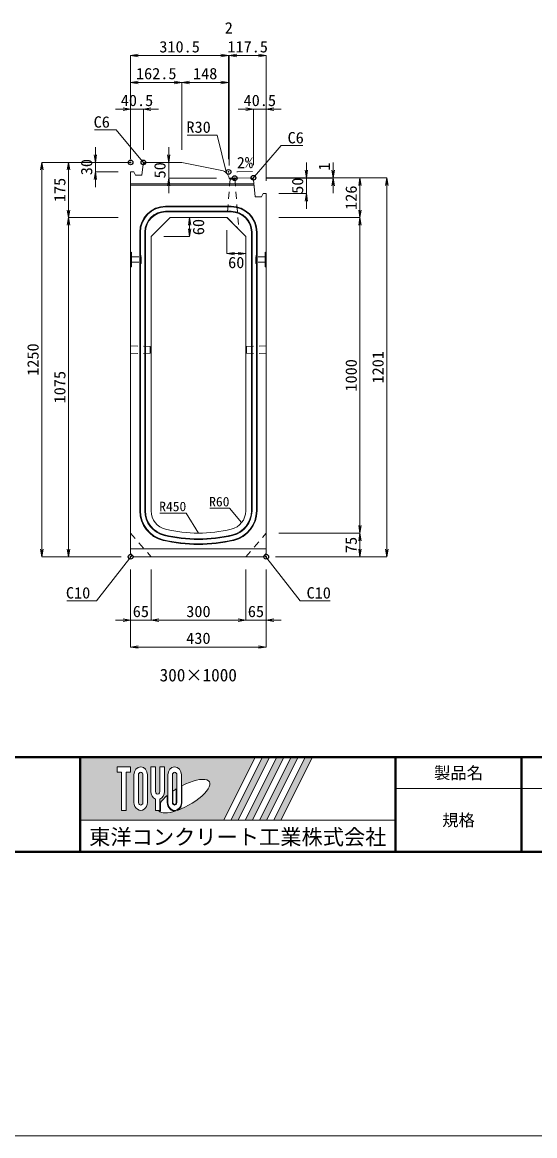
# Model space of a CAD drawing. Units: millimetres at full size. Extents: x -1267 to 18002, y -8040 to 14480.
# Drawn here: x 3741 to 5367, y 6640 to 10169 of the extents above; entities that cross this region are included whole.
import ezdxf
from ezdxf.enums import TextEntityAlignment as Align

# ---------------------------------------------------------------- set-up
doc = ezdxf.new("R2010")
doc.units = ezdxf.units.MM
doc.header["$LTSCALE"] = 30
doc.header["$PDMODE"] = 32
doc.header["$PDSIZE"] = 15
doc.linetypes.add('USER1', pattern=[1.35, 0.75, -0.6])
for name, color, linetype, lineweight in [('0_2', 7, 'Continuous', 13), ('インサート', 3, 'USER1', 9), ('吊りマスター', 4, 'USER1', 9), ('図枠', 7, 'Continuous', 5), ('寸法線', 7, 'Continuous', 13), ('引出線', 4, 'Continuous', 13), ('排水孔', 30, 'USER1', 13), ('本体', 2, 'Continuous', 13), ('目地', 132, 'Continuous', 5), ('補助線', 8, 'Continuous', 13)]:
    doc.layers.add(name, color=color, linetype=linetype, lineweight=lineweight)
doc.layers.add('作業エリア', color=11, linetype='Continuous')
doc.layers.add('文字', color=7, linetype='Continuous')
doc.styles.add('ＭＳ ゴシック', font='')
doc.styles.add('ＭＳ 明朝', font='')
doc.styles.get('ＭＳ ゴシック').set_extended_font_data('MS Gothic')
doc.styles.get('ＭＳ 明朝').set_extended_font_data('MS Mincho')

# ---------------------------------------------------------------- blocks, each defined once
blk = doc.blocks.new('open_arrow')
at = {"color": 0, "linetype": 'Continuous', "lineweight": -2}
blk.add_lwpolyline([(7.5, 1.25), (0, 0), (7.5, -1.25)], dxfattribs=at)

msp = doc.modelspace()

# ---------------------------------------------------------------- hatches: boundary and pattern name
at = {"layer": '図枠'}
h = msp.add_hatch(color=256, dxfattribs=at)
h.paths.add_polyline_path([(3925, 7840.17), (3925, 7640.17), (4380.31, 7640.17), (4480.31, 7840.17)])
edge = h.paths.add_edge_path(flags=16)
edge.add_ellipse((4254.45, 7716.33), major_axis=(80.81, 45.23), ratio=0.3471473, start_angle=-144.31122, end_angle=72.1899, ccw=False)
edge.add_ellipse((4224.52, 7696.8), major_axis=(0, 27.5), ratio=0.8463542, start_angle=-160.70346, end_angle=-90)
edge.add_line((4247.8, 7696.8), (4247.8, 7749.23))
edge = h.paths.add_edge_path(flags=16)
edge.add_ellipse((4224.52, 7783.53), major_axis=(0, 25.38), ratio=0.8463542, start_angle=-90, end_angle=90, ccw=False)
edge.add_line((4246.01, 7783.53), (4246.01, 7696.8))
edge.add_ellipse((4224.52, 7696.8), major_axis=(0, 25.38), ratio=0.8463542, start_angle=90, end_angle=-90, ccw=False)
edge.add_line((4203.04, 7696.8), (4203.04, 7783.53))
edge = h.paths.add_edge_path(flags=16)
edge.add_line((4231.69, 7783.53), (4231.69, 7696.8))
edge.add_ellipse((4224.52, 7696.8), major_axis=(0, 8.46), ratio=0.8463542, start_angle=90, end_angle=-90, ccw=False)
edge.add_line((4217.36, 7696.8), (4217.36, 7783.53))
edge.add_ellipse((4224.52, 7783.53), major_axis=(0, 8.46), ratio=0.8463542, start_angle=-90, end_angle=90, ccw=False)
edge = h.paths.add_edge_path(flags=16)
edge.add_line((4229.9, 7739.2), (4229.9, 7696.8))
edge.add_ellipse((4224.52, 7696.8), major_axis=(0, 6.35), ratio=0.8463542, start_angle=90, end_angle=-90, ccw=False)
edge.add_line((4219.15, 7696.8), (4219.15, 7732.26))
edge.add_ellipse((4254.45, 7716.33), major_axis=(80.81, 45.23), ratio=0.3471473, start_angle=107.79174, end_angle=126.47132, ccw=False)
edge = h.paths.add_edge_path(flags=16)
edge.add_ellipse((4170.81, 7731.18), major_axis=(0, 25.38), ratio=0.8463542, start_angle=-163.34117, end_angle=-90, ccw=False)
edge.add_line((4177.97, 7707.25), (4177.97, 7671.42))
edge.add_line((4177.97, 7671.42), (4163.65, 7671.42))
edge.add_line((4163.65, 7671.42), (4163.65, 7707.25))
edge.add_ellipse((4170.81, 7731.18), major_axis=(0, 25.38), ratio=0.8463542, start_angle=90, end_angle=163.34117, ccw=False)
edge.add_line((4149.33, 7731.18), (4149.33, 7808.92))
edge.add_line((4149.33, 7808.92), (4163.65, 7808.92))
edge.add_line((4163.65, 7808.92), (4163.65, 7731.18))
edge.add_ellipse((4170.81, 7731.18), major_axis=(0, 8.46), ratio=0.8463542, start_angle=90, end_angle=-90)
edge.add_line((4177.97, 7731.18), (4177.97, 7808.92))
edge.add_line((4177.97, 7808.92), (4192.3, 7808.92))
edge.add_line((4192.3, 7808.92), (4192.3, 7731.18))
edge = h.paths.add_edge_path(flags=16)
edge.add_line((4201.25, 7718.7), (4201.25, 7696.8))
edge.add_ellipse((4224.52, 7696.8), major_axis=(0, 27.5), ratio=0.8463542, start_angle=90, end_angle=-171.54427)
edge.add_ellipse((4254.45, 7716.33), major_axis=(80.81, 45.23), ratio=0.3471473, start_angle=-178.64954, end_angle=-148.29244, ccw=False)
edge.add_line((4174.89, 7669.3), (4179.76, 7669.3))
edge.add_line((4179.76, 7669.3), (4179.76, 7696.12))
edge.add_ellipse((4254.45, 7716.33), major_axis=(80.81, 45.23), ratio=0.3471473, start_angle=148.21912, end_angle=165.90812, ccw=False)
edge = h.paths.add_edge_path(flags=16)
edge.add_ellipse((4117.1, 7783.53), major_axis=(0, 25.38), ratio=0.8463542, start_angle=-90, end_angle=90, ccw=False)
edge.add_line((4138.59, 7783.53), (4138.59, 7696.8))
edge.add_ellipse((4117.1, 7696.8), major_axis=(0, 25.38), ratio=0.8463542, start_angle=90, end_angle=-90, ccw=False)
edge.add_line((4095.62, 7696.8), (4095.62, 7783.53))
edge = h.paths.add_edge_path(flags=16)
edge.add_line((4124.26, 7783.53), (4124.26, 7696.8))
edge.add_ellipse((4117.1, 7696.8), major_axis=(0, 8.46), ratio=0.8463542, start_angle=90, end_angle=-90, ccw=False)
edge.add_line((4109.94, 7696.8), (4109.94, 7783.53))
edge.add_ellipse((4117.1, 7783.53), major_axis=(0, 8.46), ratio=0.8463542, start_angle=-90, end_angle=90, ccw=False)
h.paths.add_polyline_path([(4084.88, 7808.92), (4084.88, 7792), (4070.55, 7792), (4070.55, 7671.42), (4056.23, 7671.42), (4056.23, 7792), (4041.91, 7792), (4041.91, 7808.92)], flags=16)
for points in [[(4403, 7640.17), (4425.69, 7640.17), (4525.69, 7840.17), (4503, 7840.17)], [(4571.06, 7840.17), (4548.38, 7840.17), (4448.38, 7640.17), (4471.06, 7640.17)], [(4616.44, 7840.17), (4593.75, 7840.17), (4493.75, 7640.17), (4516.44, 7640.17)], [(4661.81, 7840.17), (4639.12, 7840.17), (4539.12, 7640.17), (4561.81, 7640.17)]]:
    msp.add_hatch(color=256, dxfattribs=at).paths.add_polyline_path(points)

# ---------------------------------------------------------------- linework, layer by layer
at = {"layer": '0_2', "color": 5}
msp.add_line((-1267.22, 6640.08), (18001.66, 6640.08), dxfattribs=at)
at = {"layer": 'インサート'}
for p, q in [((4088.2, 9425.59), (4115.2, 9425.59)), ((4088.2, 9425.59), (4088.2, 9408.59)), ((4118.2, 9429.59), (4115.2, 9429.59)), ((4115.2, 9429.59), (4115.2, 9404.59)), ((4118.2, 9404.59), (4118.2, 9429.59)), ((4481.8, 9429.59), (4484.8, 9429.59)), ((4481.8, 9404.59), (4481.8, 9429.59)), ((4484.8, 9429.59), (4484.8, 9404.59)), ((4511.8, 9425.59), (4484.8, 9425.59)), ((4511.8, 9425.59), (4511.8, 9408.59)), ((4088.2, 9408.59), (4115.2, 9408.59)), ((4115.2, 9404.59), (4118.2, 9404.59)), ((4484.8, 9404.59), (4481.8, 9404.59)), ((4511.8, 9408.59), (4484.8, 9408.59))]:
    msp.add_line(p, q, dxfattribs=at)
at = {"layer": '作業エリア'}
for p in [(4085, 9725.09), (4125.5, 9725.09), (4395.5, 9695.09), (4415, 9675.09), (4474.5, 9676.28), (4085, 8475.09), (4515, 8475.09)]:
    msp.add_point(p, dxfattribs=at)
at = {"layer": '吊りマスター'}
for p, q in [((4085, 9143.59), (4085, 9118.59)), ((4085, 9143.59), (4147, 9142.09)), ((4147, 9142.09), (4147, 9120.09)), ((4515, 9143.59), (4453, 9142.09)), ((4453, 9142.09), (4453, 9120.09)), ((4515, 9143.59), (4515, 9118.59)), ((4085, 9118.59), (4147, 9120.09)), ((4515, 9118.59), (4453, 9120.09))]:
    msp.add_line(p, q, dxfattribs=at)
at = {"layer": '図枠', "lineweight": 40}
for p, q in [((400, 7840.17), (8200, 7840.17)), ((3925, 7540.17), (3925, 7840.17)), ((4925, 7540.17), (4925, 7840.17)), ((5325, 7540.17), (5325, 7840.17)), ((400, 7540.17), (8200, 7540.17))]:
    msp.add_line(p, q, dxfattribs=at)
at = {"layer": '図枠'}
for p, q in [((3925, 7840.17), (4480.31, 7840.17)), ((4480.31, 7840.17), (4380.31, 7640.17)), ((4503, 7840.17), (4403, 7640.17)), ((4525.69, 7840.17), (4425.69, 7640.17)), ((4548.38, 7840.17), (4448.38, 7640.17)), ((4571.06, 7840.17), (4471.06, 7640.17)), ((4593.75, 7840.17), (4493.75, 7640.17)), ((4503, 7840.17), (4525.69, 7840.17)), ((4616.44, 7840.17), (4516.44, 7640.17)), ((4639.12, 7840.17), (4539.12, 7640.17)), ((4548.38, 7840.17), (4571.06, 7840.17)), ((4661.81, 7840.17), (4561.81, 7640.17)), ((4593.75, 7840.17), (4616.44, 7840.17)), ((4639.12, 7840.17), (4661.81, 7840.17)), ((4041.91, 7808.92), (4041.91, 7792)), ((4041.91, 7808.92), (4084.88, 7808.92)), ((4084.88, 7808.92), (4084.88, 7792)), ((4149.33, 7808.92), (4163.65, 7808.92)), ((4149.33, 7731.18), (4149.33, 7808.92)), ((4163.65, 7808.92), (4163.65, 7731.18)), ((4177.97, 7808.92), (4192.3, 7808.92)), ((4177.97, 7731.18), (4177.97, 7808.92)), ((4192.3, 7808.92), (4192.3, 7731.18)), ((4056.23, 7792), (4041.91, 7792)), ((4056.23, 7792), (4056.23, 7671.42)), ((4070.55, 7792), (4070.55, 7671.42)), ((4084.88, 7792), (4070.55, 7792)), ((4095.62, 7783.53), (4095.62, 7696.8)), ((4109.94, 7696.8), (4109.94, 7783.53)), ((4124.26, 7783.53), (4124.26, 7696.8)), ((4138.59, 7696.8), (4138.59, 7783.53)), ((4203.04, 7783.53), (4203.04, 7696.8)), ((4217.36, 7696.8), (4217.36, 7783.53)), ((4231.69, 7783.53), (4231.69, 7696.8)), ((4246.01, 7696.8), (4246.01, 7783.53)), ((4219.15, 7696.8), (4219.15, 7732.26)), ((4229.9, 7739.2), (4229.9, 7696.8)), ((4247.8, 7696.8), (4247.8, 7749.23)), ((4163.65, 7707.25), (4163.65, 7671.42)), ((4177.97, 7707.25), (4177.97, 7671.42)), ((4179.76, 7696.12), (4179.76, 7669.3)), ((4201.25, 7718.7), (4201.25, 7696.8)), ((4070.55, 7671.42), (4056.23, 7671.42)), ((4177.97, 7671.42), (4163.65, 7671.42)), ((4174.89, 7669.3), (4179.76, 7669.3)), ((3925, 7640.17), (4380.31, 7640.17)), ((4403, 7640.17), (4425.69, 7640.17)), ((4448.38, 7640.17), (4471.06, 7640.17)), ((4493.75, 7640.17), (4516.44, 7640.17)), ((4539.12, 7640.17), (4561.81, 7640.17))]:
    msp.add_line(p, q, dxfattribs=at)
at = {"layer": '図枠', "lineweight": 13}
msp.add_line((8200, 7740.17), (4925, 7740.17), dxfattribs=at)
at = {"layer": '図枠'}
for centre, major_axis, ratio, start_param, end_param in [((4117.1, 7783.53), (0, 25.38), 0.846354, 4.712389, 7.8539816), ((4224.52, 7783.53), (0, 25.38), 0.846354, 4.712389, 7.8539816), ((4117.1, 7783.53), (0, 8.46), 0.846354, 4.712389, 7.8539816), ((4224.52, 7783.53), (0, 8.46), 0.846354, 4.712389, 7.8539816), ((4254.45, 7716.33), (80.81, 45.23), 0.347147, 4.2621853, 7.7429163), ((4170.81, 7731.18), (0, 25.38), 0.846354, 1.5707963, 2.8017557), ((4170.81, 7731.18), (0, 8.46), 0.846354, 1.5707963, 4.712389), ((4170.81, 7731.18), (0, 25.38), 0.846354, 3.4814296, 4.712389), ((4254.45, 7716.33), (80.81, 45.23), 0.347147, 1.6817405, 1.8219833), ((4117.1, 7696.8), (0, 25.38), 0.846354, 1.5707963, 4.712389), ((4117.1, 7696.8), (0, 8.46), 0.846354, 1.5707963, 4.712389), ((4254.45, 7716.33), (80.81, 45.23), 0.347147, 2.0815197, 2.5155126), ((4224.52, 7696.8), (0, 27.5), 0.846354, 1.5707963, 3.3154679), ((4224.52, 7696.8), (0, 25.38), 0.846354, 1.5707963, 4.712389), ((4224.52, 7696.8), (0, 8.46), 0.846354, 1.5707963, 4.712389), ((4224.52, 7696.8), (0, 6.35), 0.846354, 1.5707963, 4.712389), ((4224.52, 7696.8), (0, 27.5), 0.846354, 3.5338438, 4.712389), ((4254.45, 7716.33), (80.81, 45.23), 0.347147, 3.2093975, 4.2004451)]:
    msp.add_ellipse(centre, major_axis=major_axis, ratio=ratio, start_param=start_param, end_param=end_param, dxfattribs=at)
at = {"layer": '寸法線'}
for p, q in [((4085, 10063.63), (4395.5, 10063.63)), ((4085, 9735.09), (4085, 10063.63)), ((4347.5, 10063.63), (4445.43, 10063.63)), ((4395.5, 9735.09), (4395.5, 10063.63)), ((4395.5, 9735.09), (4395.5, 10063.63)), ((4397.43, 9715.09), (4397.43, 10063.63)), ((4397.43, 10063.63), (4515, 10063.63)), ((4397.43, 9715.09), (4397.43, 10063.63)), ((4515, 9666.28), (4515, 10063.63)), ((4085, 9978.63), (4247.5, 9978.63)), ((4085, 9735.09), (4085, 9978.63)), ((4247.5, 9765.09), (4247.5, 9978.63)), ((4247.5, 9978.63), (4395.5, 9978.63)), ((4247.5, 9765.09), (4247.5, 9978.63)), ((4395.5, 9735.09), (4395.5, 9978.63)), ((4037, 9893.63), (4173.5, 9893.63)), ((4085, 9735.09), (4085, 9893.63)), ((4125.5, 9765.09), (4125.5, 9893.63)), ((4426.5, 9893.63), (4563, 9893.63)), ((4474.5, 9716.28), (4474.5, 9893.63)), ((4515, 9666.28), (4515, 9893.63)), ((3973.25, 9647.09), (3973.25, 9773.09)), ((4205.73, 9773.09), (4205.73, 9627.09)), ((3803.25, 8475.09), (3803.25, 9725.09)), ((4085.5, 9725.09), (3803.25, 9725.09)), ((3888.25, 9550.09), (3888.25, 9725.09)), ((4085.5, 9725.09), (3888.25, 9725.09)), ((4085.5, 9725.09), (3973.25, 9725.09)), ((4642.36, 9578.28), (4642.36, 9724.28)), ((4727.36, 9627.09), (4727.36, 9724.28)), ((4045, 9695.09), (3973.25, 9695.09)), ((4357.43, 9675.09), (4205.73, 9675.09)), ((4514.5, 9676.28), (4812.36, 9676.28)), ((4514.5, 9676.28), (4897.36, 9676.28)), ((4514.5, 9676.28), (4727.36, 9676.28)), ((4514.5, 9676.28), (4642.36, 9676.28)), ((4514.5, 9675.09), (4727.36, 9675.09)), ((4812.36, 9550.09), (4812.36, 9676.28)), ((4897.36, 8475.09), (4897.36, 9676.28)), ((4555, 9626.28), (4642.36, 9626.28)), ((3888.25, 8475.09), (3888.25, 9550.09)), ((4045, 9550.09), (3888.25, 9550.09)), ((4045, 9550.09), (3888.25, 9550.09)), ((4272.17, 9490.09), (4272.17, 9550.09)), ((4555, 9550.09), (4812.36, 9550.09)), ((4555, 9550.09), (4812.36, 9550.09)), ((4812.36, 8550.09), (4812.36, 9550.09)), ((4390, 9510.09), (4390, 9435.86)), ((4190, 9490.09), (4272.17, 9490.09)), ((4390, 9435.86), (4450, 9435.86)), ((4555, 8550.09), (4812.36, 8550.09)), ((4555, 8550.09), (4812.36, 8550.09)), ((4812.36, 8475.09), (4812.36, 8550.09)), ((4055, 8475.09), (3803.25, 8475.09)), ((4055, 8475.09), (3888.25, 8475.09)), ((4545, 8475.09), (4812.36, 8475.09)), ((4545, 8475.09), (4897.36, 8475.09)), ((4085, 8435.09), (4085, 8273.93)), ((4085, 8435.09), (4085, 8188.93)), ((4150, 8435.09), (4150, 8273.93)), ((4150, 8435.09), (4150, 8273.93)), ((4450, 8435.09), (4450, 8273.93)), ((4450, 8435.09), (4450, 8273.93)), ((4515, 8435.09), (4515, 8273.93)), ((4515, 8435.09), (4515, 8188.93)), ((4037, 8273.93), (4198, 8273.93)), ((4150, 8273.93), (4450, 8273.93)), ((4402, 8273.93), (4563, 8273.93)), ((4085, 8188.93), (4515, 8188.93))]:
    msp.add_line(p, q, dxfattribs=at)
at = {"layer": '引出線'}
for points in [[(4128.13, 9722.11), (4039.14, 9828.03), (3970.79, 9828.03)], [(4389.4, 9690.95), (4359.25, 9811.72), (4264.57, 9811.72)], [(4471.75, 9673.23), (4562.76, 9778.2), (4631.1, 9778.2)], [(4422.39, 9695.3), (4471.1, 9696.27), (4422.36, 9695.29)], [(4300, 8550.09), (4261.49, 8613.64), (4177.31, 8613.64)], [(4437.07, 8583.4), (4398.48, 8628.81), (4336.25, 8628.81)], [(4090, 8480.09), (3977.02, 8335.66), (3882.35, 8335.66)], [(4510, 8480.09), (4622.98, 8335.66), (4717.65, 8335.66)]]:
    msp.add_lwpolyline(points, dxfattribs=at)
at = {"layer": '排水孔'}
for p, q in [((4400.63, 9671.89), (4390.71, 9550.8)), ((4397.43, 9675.09), (4400.63, 9671.89)), ((4400.63, 9671.89), (4415.63, 9671.89)), ((4418.83, 9675.09), (4415.63, 9671.89)), ((4415.63, 9671.89), (4428.66, 9512.84)), ((4390.71, 9550.8), (4428.66, 9512.84))]:
    msp.add_line(p, q, dxfattribs=at)
at = {"layer": '本体'}
for p, q in [((4124.76, 9719.13), (4120.5, 9685.09)), ((4131.5, 9725.09), (4124.76, 9719.13)), ((4131.5, 9725.09), (4247.5, 9725.09)), ((4247.5, 9725.09), (4373.81, 9699.48)), ((4085, 9695.09), (4085, 8485.09)), ((4095, 9695.09), (4085, 9695.09)), ((4100, 9685.09), (4095, 9695.09)), ((4120.5, 9685.09), (4100, 9685.09)), ((4415, 9675.09), (4397.43, 9675.09)), ((4468.5, 9676.16), (4415, 9675.09)), ((4468.5, 9676.16), (4475, 9670.3)), ((4475, 9670.3), (4479.5, 9616.28)), ((4479.5, 9616.28), (4500, 9616.28)), ((4500, 9616.28), (4505, 9626.28)), ((4505, 9626.28), (4515, 9626.28)), ((4515, 8485.09), (4515, 9626.28)), ((4150, 9490.09), (4210, 9550.09)), ((4210, 9550.09), (4390, 9550.09)), ((4390, 9550.09), (4450, 9490.09)), ((4150, 9490.09), (4150, 8620.61)), ((4450, 8620.61), (4450, 9490.09)), ((4085, 8485.09), (4095, 8475.09)), ((4095, 8475.09), (4505, 8475.09)), ((4505, 8475.09), (4515, 8485.09))]:
    msp.add_line(p, q, dxfattribs=at)
at = {"layer": '本体', "lineweight": 9}
for p, q in [((4085, 9441.59), (4088.2, 9439.59)), ((4088.2, 9439.59), (4088.2, 9394.59)), ((4515, 9441.59), (4511.8, 9439.59)), ((4511.8, 9439.59), (4511.8, 9394.59)), ((4088.2, 9394.59), (4085, 9392.59)), ((4511.8, 9394.59), (4515, 9392.59)), ((4085, 8500.09), (4515, 8500.09))]:
    msp.add_line(p, q, dxfattribs=at)
at = {"layer": '本体', "linetype": 'USER1', "lineweight": 9}
for p, q in [((4085, 8550.09), (4150, 8475.09)), ((4450, 8475.09), (4515, 8550.09))]:
    msp.add_line(p, q, dxfattribs=at)
at = {"layer": '本体'}
for centre, radius, start, end in [((4367.85, 9670.08), 30, 9.60488, 78.54125), ((4210, 8620.61), 60, 180, 256.65764), ((4390, 8620.61), 60, 283.34236, 0), ((4300, 9000.09), 450, 256.65764, 283.34236)]:
    msp.add_arc(centre, radius, start, end, dxfattribs=at)
at = {"layer": '目地'}
for p, q in [((4476.1, 9657.09), (4085, 9657.09)), ((4476.43, 9653.09), (4085, 9653.09)), ((4404, 9586.09), (4196, 9586.09)), ((4404, 9584.09), (4196, 9584.09)), ((4404, 9570.09), (4196, 9570.09)), ((4404, 9568.09), (4196, 9568.09)), ((4114, 9504.09), (4114, 8620.61)), ((4116, 9504.09), (4116, 8620.61)), ((4130, 9504.09), (4130, 8620.61)), ((4132, 9504.09), (4132, 8620.61)), ((4468, 8620.61), (4468, 9504.09)), ((4470, 8620.61), (4470, 9504.09)), ((4484, 8620.61), (4484, 9504.09)), ((4486, 8620.61), (4486, 9504.09))]:
    msp.add_line(p, q, dxfattribs=at)
for centre, radius, start, end in [((4196, 9504.09), 82, 90, 180), ((4196, 9504.09), 80, 90, 180), ((4196, 9504.09), 66, 90, 180), ((4196, 9504.09), 64, 90, 180), ((4404, 9504.09), 82, 0, 90), ((4404, 9504.09), 80, 0, 90), ((4404, 9504.09), 66, 0, 90), ((4404, 9504.09), 64, 0, 90), ((4210, 8620.61), 96, 180, 256.65764), ((4210, 8620.61), 94, 180, 256.65764), ((4210, 8620.61), 80, 180, 256.65764), ((4210, 8620.61), 78, 180, 256.65764), ((4390, 8620.61), 78, 283.34236, 360), ((4390, 8620.61), 80, 283.34236, 360), ((4390, 8620.61), 94, 283.34236, 0), ((4390, 8620.61), 96, 283.34236, 0), ((4300, 9000.09), 470, 256.65764, 283.34236), ((4300, 9000.09), 468, 256.65764, 283.34236), ((4300, 9000.09), 486, 256.65764, 283.34236), ((4300, 9000.09), 484, 256.65764, 283.34236)]:
    msp.add_arc(centre, radius, start, end, dxfattribs=at)
at = {"layer": '補助線'}
msp.add_line((3925, 7640.17), (4925, 7640.17), dxfattribs=at)

# ---------------------------------------------------------------- block references
at = {"layer": '寸法線', "xscale": 3.2, "yscale": 3.2}
for p in [(4085, 10063.63), (4397.43, 10063.63), (4397.43, 10063.63), (4085, 9978.63), (4247.5, 9978.63), (4125.5, 9893.63), (4515, 9893.63), (4390, 9435.86), (4150, 8273.93), (4150, 8273.93), (4515, 8273.93), (4085, 8188.93)]:
    msp.add_blockref('open_arrow', p, dxfattribs=at)
for p, rotation in [((4395.5, 10063.63), 180), ((4395.5, 10063.63), 180), ((4515, 10063.63), 180), ((4247.5, 9978.63), 180), ((4395.5, 9978.63), 180), ((4085, 9893.63), 180), ((4474.5, 9893.63), 180), ((3973.25, 9725.09), 90), ((4205.73, 9725.09), 90), ((3803.25, 9725.09), 270), ((3888.25, 9725.09), 270), ((3973.25, 9695.09), 270), ((4205.73, 9675.09), 270), ((4642.36, 9676.28), 90), ((4727.36, 9676.28), 90), ((4727.36, 9675.09), 270), ((4812.36, 9676.28), 270), ((4897.36, 9676.28), 270), ((4642.36, 9626.28), 270), ((3888.25, 9550.09), 90), ((4812.36, 9550.09), 90), ((3888.25, 9550.09), 270), ((4272.17, 9550.09), 270), ((4812.36, 9550.09), 270), ((4272.17, 9490.09), 90), ((4450, 9435.86), 180), ((4812.36, 8550.09), 90), ((4812.36, 8550.09), 270), ((3803.25, 8475.09), 90), ((3888.25, 8475.09), 90), ((4812.36, 8475.09), 90), ((4897.36, 8475.09), 90), ((4085, 8273.93), 180), ((4450, 8273.93), 180), ((4450, 8273.93), 180), ((4515, 8188.93), 180)]:
    msp.add_blockref('open_arrow', p, dxfattribs=dict(at, rotation=rotation))
at = {"layer": '引出線'}
for p, xscale, yscale, rotation in [((4128.13, 9722.11), 0.16, 0.16, 130), ((4389.4, 9690.95), 0.16, 0.16, 104), ((4422.39, 9695.3), 0.16, 0.16, 1.1), ((4471.75, 9673.23), 0.16, 0.16, 49.1), ((4437.07, 8583.4), 0.133, 0.133, 130.4), ((4300, 8550.09), 0.133, 0.133, 121.2), ((4090, 8480.09), 0.16, 0.16, 232), ((4510, 8480.09), 0.16, 0.16, 308)]:
    msp.add_blockref('open_arrow', p, dxfattribs=dict(at, xscale=xscale, yscale=yscale, rotation=rotation))

# ---------------------------------------------------------------- texts
at = {"layer": '図枠', "style": 'ＭＳ ゴシック'}
for s, height, p in [('製品名', 37.98, (5125, 7790.17)), ('規格', 37.98, (5125, 7640.17)), ('東洋コンクリート工業株式会社', 49.37, (4425, 7587.04))]:
    msp.add_text(s, height=height, dxfattribs=at).set_placement(p, align=Align.MIDDLE_CENTER)
at = {"layer": '寸法線', "style": 'ＭＳ 明朝', "width": 1.05}
for s, p in [('2', (4396.47, 10151.63)), ('310.5', (4240.25, 10091.63)), ('117.5', (4456.22, 10091.63)), ('162.5', (4166.25, 10006.63)), ('148', (4321.5, 10006.63)), ('40.5', (4105.25, 9921.63)), ('40.5', (4494.75, 9921.63)), ('60', (4420, 9407.86)), ('65', (4117.5, 8301.93)), ('300', (4300, 8301.93)), ('65', (4482.5, 8301.93)), ('430', (4300, 8216.93))]:
    msp.add_text(s, height=36.03, dxfattribs=at).set_placement(p, align=Align.MIDDLE_CENTER)
for s, p in [('30', (3945.25, 9710.09)), ('50', (4177.73, 9700.09)), ('1', (4699.36, 9711.6)), ('175', (3860.25, 9637.59)), ('50', (4614.36, 9651.28)), ('126', (4784.36, 9613.18)), ('60', (4300.17, 9520.09)), ('1250', (3775.25, 9100.09)), ('1201', (4869.36, 9075.68)), ('1000', (4784.36, 9050.09)), ('1075', (3860.25, 9012.59)), ('75', (4784.36, 8512.59))]:
    msp.add_text(s, height=36.03, rotation=90, dxfattribs=at).set_placement(p, align=Align.MIDDLE_CENTER)
at = {"layer": '引出線', "style": 'ＭＳ 明朝', "width": 1.05}
for s, height, p in [('C6', 36.03, (4019.14, 9871.23)), ('R30', 36.03, (4339.25, 9854.92)), ('R450', 30.02, (4261.49, 8649.64)), ('R60', 30.02, (4398.48, 8664.81)), ('C10', 36.03, (3957.02, 8378.86))]:
    msp.add_text(s, height=height, dxfattribs=at).set_placement(p, align=Align.TOP_RIGHT)
for s, p in [('C6', (4582.76, 9821.4)), ('C10', (4642.98, 8378.86))]:
    msp.add_text(s, height=36.03, dxfattribs=at).set_placement(p, align=Align.TOP_LEFT)
msp.add_text('2%', height=36.03, rotation=1.146, dxfattribs=at).set_placement((4421.42, 9742.19), align=Align.TOP_LEFT)
at = {"layer": '文字', "style": 'ＭＳ 明朝'}
msp.add_text('300×1000', height=40.03, dxfattribs=at).set_placement((4299.52, 8100.12), align=Align.MIDDLE_CENTER)

doc.saveas('drawing.dxf')
